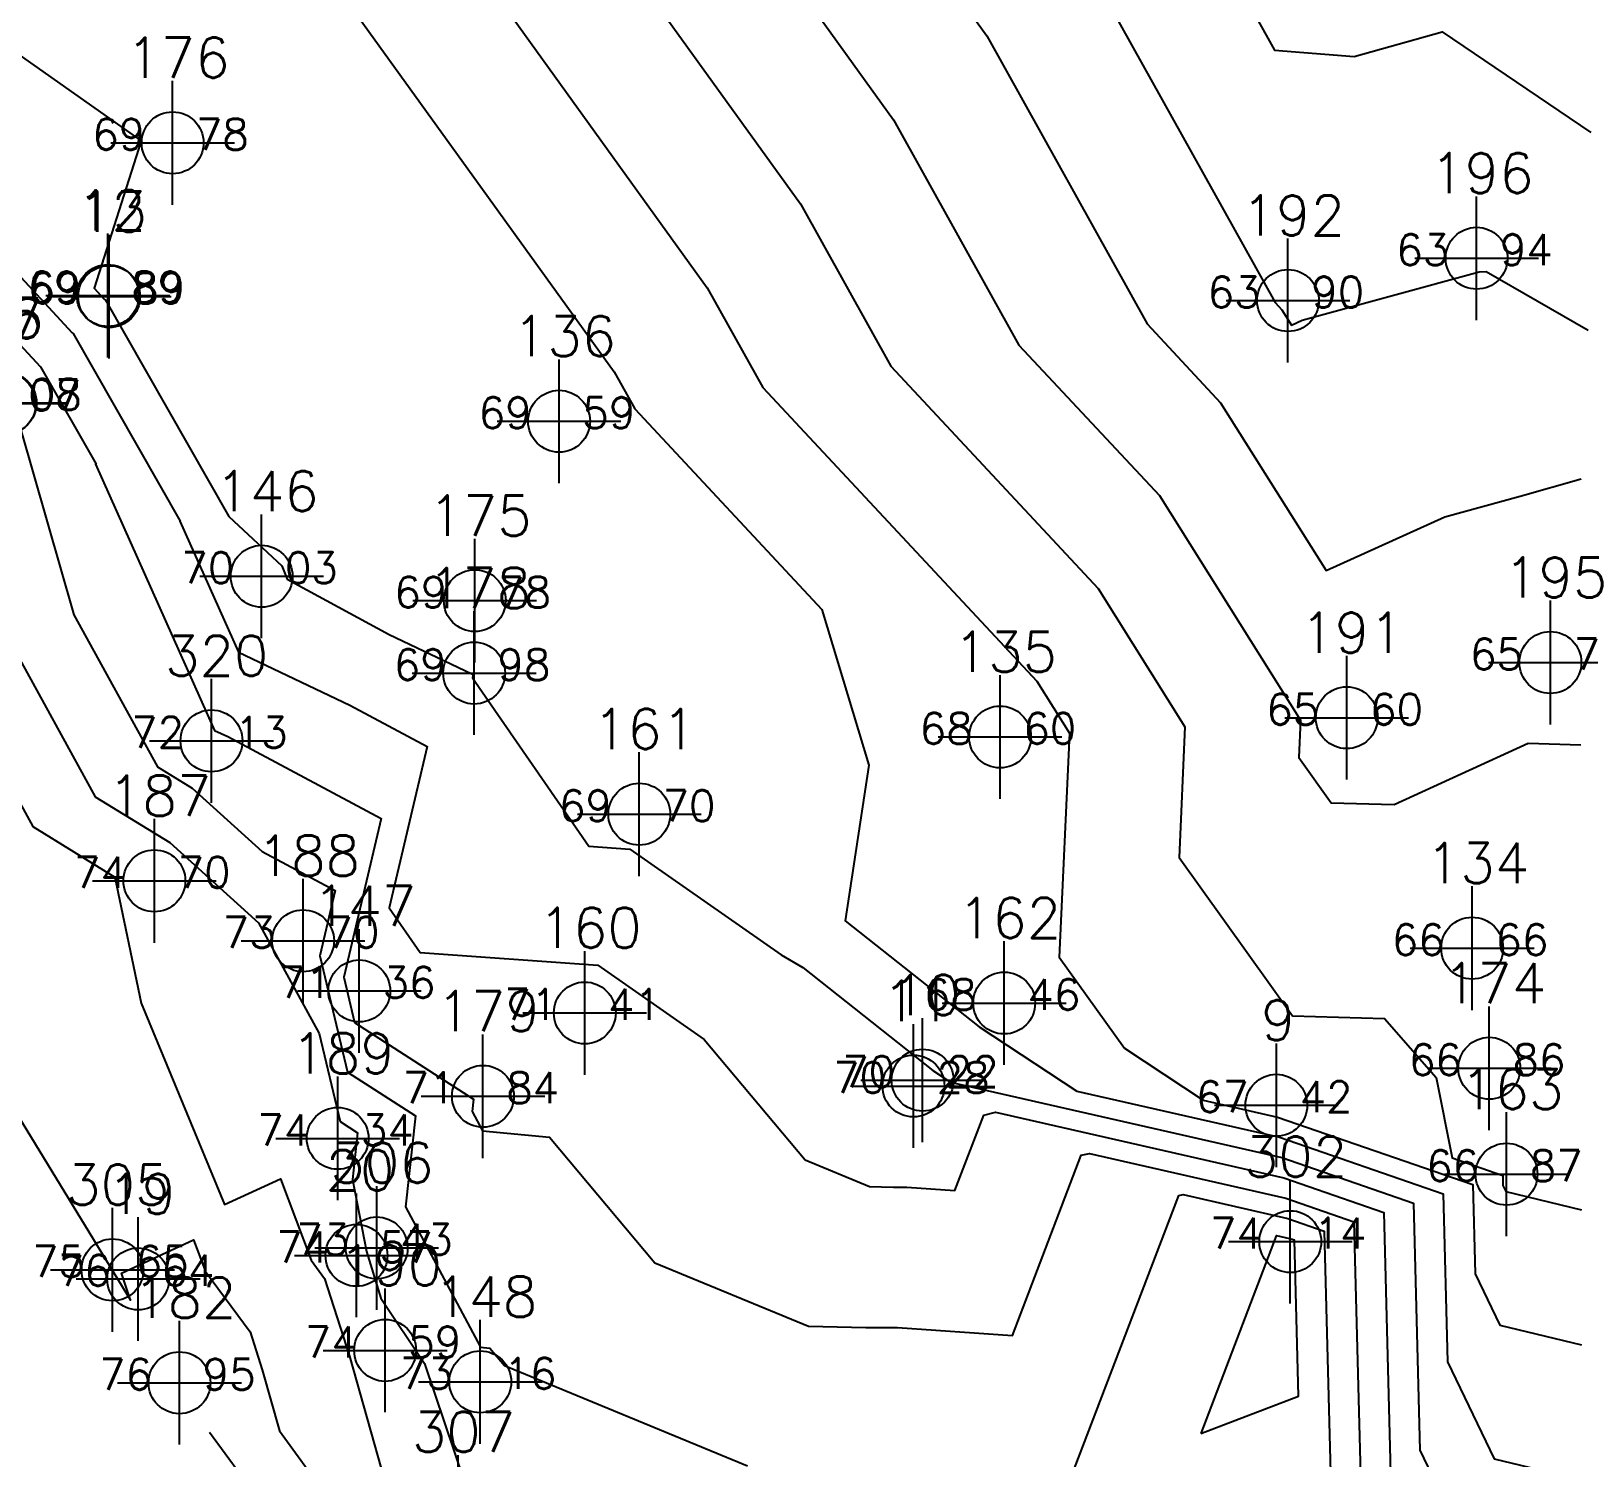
# Model space of a CAD drawing. Header units: millimetres. Extents: x 1412621 to 1412799, y 4931530 to 4931669.
# Drawn here: x 1412637.92 to 1412663.1, y 4931544.67 to 4931567.73 of the extents above; entities that cross this region are included whole.
import ezdxf
from ezdxf.enums import TextEntityAlignment as Align

# ---------------------------------------------------------------- set-up
doc = ezdxf.new("R2010")
doc.units = ezdxf.units.MM
doc.header["$PDMODE"] = 34
doc.header["$PDSIZE"] = 1
for name, color, linetype in [('CIVIL', 50, 'Continuous'), ('CIVIL-DRAW', 80, 'Continuous'), ('CIVIL-NONAME', 130, 'Continuous'), ('CIVIL-TEXT', 240, 'Continuous'), ('CIVIL-Z', 50, 'Continuous'), ('Tcontours0', 7, 'Continuous'), ('Tcontours1', 7, 'Continuous')]:
    doc.layers.add(name, color=color, linetype=linetype)
doc.styles.add('CIVILCADMAIN', font='TXT.SHX')
doc.styles.get("Standard").update_dxf_attribs({"font": 'arial.ttf'})

# ---------------------------------------------------------------- blocks, each defined once
blk = doc.blocks.new('CIVIL-ZZ')
at = {"layer": 'CIVIL-DRAW'}
blk.add_point((0, 0), dxfattribs=at)
at = {"layer": 'CIVIL-NONAME'}
blk.add_attdef('NAME', text='', height=1.8, dxfattribs=at).set_placement((0, 2.1), align=Align.CENTER)
at = {"layer": 'CIVIL-TEXT', "flags": 8}
blk.add_attdef('TEXT', text='', height=2, dxfattribs=at).set_placement((0.2, -3.3), align=Align.CENTER)
at = {"layer": 'CIVIL-Z'}
blk.add_attdef('Z1', text='', height=1.6, dxfattribs=at).set_placement((-0.75, -0.225), align=Align.RIGHT)
blk.add_attdef('Z2', (0.75, -0.225), '', height=1.6, dxfattribs=at)

msp = doc.modelspace()

# ---------------------------------------------------------------- linework, layer by layer
at = {"layer": 'Tcontours0'}
for points in [[(1412630.014, 4931590.707), (1412630.056, 4931590.45), (1412628.917, 4931588.153), (1412627.815, 4931587.523), (1412628.14, 4931587.413), (1412631.025, 4931587.33), (1412631.285, 4931587.377), (1412631.427, 4931587.241), (1412643.764, 4931582.589), (1412646.564, 4931580.358), (1412649.257, 4931573.631), (1412651.294, 4931570.535), (1412653.367, 4931567.656), (1412655.958, 4931563), (1412657.147, 4931561.726), (1412658.851, 4931559.015), (1412660.771, 4931559.88), (1412661.987, 4931560.213), (1412662.975, 4931560.496)], [(1412634.725, 4931569.463), (1412639.699, 4931565.96), (1412638.939, 4931563.577), (1412639.104, 4931563.399), (1412639.124, 4931563.381), (1412641.119, 4931559.889), (1412641.975, 4931559.092), (1412642.06, 4931558.874), (1412643.708, 4931557.982), (1412645.043, 4931557.346), (1412645.067, 4931557.333), (1412645.055, 4931557.282), (1412646.933, 4931554.56), (1412647.596, 4931554.512), (1412650.043, 4931552.804), (1412650.393, 4931552.596), (1412652.495, 4931550.934), (1412652.779, 4931550.746), (1412658.134, 4931549.526), (1412660.264, 4931548.789), (1412660.367, 4931544.799), (1412661.473, 4931542.498), (1412662.979, 4931542.136)], [(1412636.063, 4931558.306), (1412637.949, 4931554.876), (1412639.276, 4931554.06), (1412639.7, 4931552.02), (1412641.046, 4931548.769), (1412641.951, 4931549.185), (1412642.447, 4931547.867), (1412642.663, 4931547.574), (1412643.066, 4931546.319), (1412643.64, 4931544.289), (1412645.395, 4931541.876), (1412647.078, 4931540.972), (1412647.749, 4931540.322), (1412647.321, 4931538.51), (1412648.195, 4931536.96), (1412648.606, 4931536.259), (1412650.893, 4931534.597), (1412650.983, 4931534.462), (1412651.37, 4931534.286), (1412652.325, 4931533.932), (1412653.893, 4931533.508), (1412655.001, 4931533.455), (1412655.047, 4931533.465), (1412662.995, 4931535.866)]]:
    msp.add_lwpolyline(points, dxfattribs=at)
at = {"layer": 'Tcontours1', "elevation": 63}
msp.add_lwpolyline([(1412642.628, 4931597.731), (1412642.665, 4931597.497), (1412641.166, 4931594.474), (1412637.473, 4931590.163), (1412638.3, 4931588.363), (1412639.045, 4931587.732), (1412648.991, 4931583.981), (1412651.032, 4931582.354), (1412655.065, 4931572.281), (1412655.717, 4931571.291), (1412656.379, 4931570.371), (1412658.02, 4931567.422), (1412659.304, 4931567.323), (1412660.728, 4931567.718), (1412663.131, 4931566.09)], dxfattribs=at)
at = {"layer": 'Tcontours1'}
for points in [[(1412636.321, 4931594.219), (1412636.36, 4931593.974), (1412634.785, 4931590.797), (1412633.386, 4931589.164), (1412633.699, 4931588.482), (1412634.582, 4931587.733), (1412646.377, 4931583.285), (1412648.798, 4931581.356), (1412652.161, 4931572.956), (1412653.505, 4931570.913), (1412654.873, 4931569.014), (1412658.029, 4931563.343), (1412658.137, 4931563.227), (1412658.292, 4931562.98), (1412658.466, 4931563.059), (1412661.325, 4931563.843), (1412661.439, 4931563.846), (1412663.09, 4931562.897)], [(1412625.011, 4931586.721), (1412628.326, 4931585.706), (1412630.334, 4931585.648), (1412631.675, 4931585.888), (1412632.41, 4931585.189), (1412641.15, 4931581.893), (1412644.329, 4931579.359), (1412646.353, 4931574.306), (1412649.083, 4931570.157), (1412651.861, 4931566.299), (1412653.888, 4931562.657), (1412656.157, 4931560.226), (1412658.439, 4931556.594), (1412658.412, 4931555.99), (1412658.936, 4931555.259), (1412659.951, 4931555.23), (1412662.12, 4931556.222), (1412662.968, 4931556.196)], [(1412625.009, 4931584.167), (1412626.304, 4931584.742), (1412628.511, 4931583.999), (1412629.643, 4931583.967), (1412632.066, 4931584.399), (1412633.393, 4931583.137), (1412638.536, 4931581.197), (1412642.095, 4931578.361), (1412643.448, 4931574.981), (1412646.872, 4931569.778), (1412650.355, 4931564.942), (1412651.818, 4931562.314), (1412655.166, 4931558.725), (1412656.571, 4931556.49), (1412656.476, 4931554.378), (1412658.311, 4931551.817), (1412659.797, 4931551.775), (1412660.629, 4931550.821), (1412660.889, 4931549.521), (1412661.706, 4931549.239), (1412661.71, 4931549.073), (1412661.756, 4931548.977), (1412662.979, 4931548.683)], [(1412624.669, 4931578.785), (1412626.371, 4931577.76), (1412628.214, 4931576.176), (1412629.626, 4931574.941), (1412632.588, 4931574.499), (1412633.218, 4931574.761), (1412637.488, 4931576.475), (1412637.627, 4931576.364), (1412637.64, 4931576.331), (1412642.45, 4931569.022), (1412647.344, 4931562.227), (1412647.677, 4931561.628), (1412650.702, 4931558.385), (1412651.462, 4931555.87), (1412651.081, 4931553.353), (1412653.244, 4931551.642), (1412654.821, 4931550.601), (1412658.101, 4931549.854), (1412660.745, 4931548.939), (1412660.815, 4931546.224), (1412661.567, 4931544.658), (1412662.979, 4931544.318)], [(1412644.661, 4931569.4), (1412648.849, 4931563.584), (1412649.747, 4931561.971), (1412654.176, 4931557.224), (1412654.703, 4931556.386), (1412654.54, 4931552.766), (1412655.595, 4931551.293), (1412656.864, 4931550.456), (1412658.067, 4931550.182), (1412661.225, 4931549.089), (1412661.262, 4931547.648), (1412661.662, 4931546.818), (1412662.979, 4931546.5)], [(1412634.9, 4931565.731), (1412638.068, 4931562.31), (1412638.075, 4931562.304), (1412638.974, 4931560.73), (1412638.959, 4931560.73), (1412640.887, 4931556.429), (1412641.098, 4931556.329), (1412643.581, 4931555.007), (1412642.977, 4931552.442), (1412643.15, 4931551.708), (1412645.074, 4931550.473), (1412645.052, 4931550.271), (1412645.219, 4931549.958), (1412646.301, 4931549.854), (1412648.001, 4931547.828), (1412650.486, 4931546.801), (1412651.412, 4931546.78), (1412651.925, 4931546.781), (1412653.782, 4931546.653), (1412654.894, 4931549.563), (1412655.026, 4931549.594), (1412658.201, 4931548.871), (1412659.303, 4931548.489), (1412659.472, 4931541.95)], [(1412636.92, 4931564.654), (1412638.586, 4931562.855), (1412638.6, 4931562.842), (1412640.331, 4931559.812), (1412640.323, 4931559.812), (1412641.273, 4931557.694), (1412643.07, 4931556.837), (1412644.324, 4931556.17), (1412643.709, 4931553.56), (1412644.207, 4931552.839), (1412647.081, 4931552.634), (1412648.798, 4931551.435), (1412650.433, 4931549.488), (1412651.473, 4931549.058), (1412651.86, 4931549.049), (1412652.075, 4931549.049), (1412652.852, 4931548.996), (1412653.318, 4931550.214), (1412653.511, 4931550.259), (1412658.168, 4931549.199), (1412659.784, 4931548.639), (1412659.92, 4931543.374), (1412661.379, 4931540.338), (1412662.971, 4931539.917)], [(1412637.748, 4931561.305), (1412638.614, 4931558.296), (1412639.963, 4931555.842), (1412640.524, 4931555.497), (1412641.655, 4931554.473), (1412642.837, 4931553.844), (1412642.589, 4931552.788), (1412643.033, 4931550.909), (1412644.135, 4931550.201), (1412643.974, 4931548.733), (1412645.186, 4931546.461), (1412645.335, 4931546.447), (1412645.57, 4931546.168), (1412649.499, 4931544.544)], [(1412636.051, 4931560.643), (1412638.956, 4931555.359), (1412640.165, 4931554.616), (1412641.596, 4931553.321), (1412642.579, 4931551.533), (1412642.916, 4931550.109), (1412643.195, 4931549.929), (1412643.113, 4931549.173), (1412643.344, 4931548.007), (1412643.574, 4931547.255), (1412644.278, 4931546.2), (1412644.92, 4931544.299)], [(1412636.439, 4931552.275), (1412639.526, 4931547.224), (1412639.382, 4931547.661), (1412640.548, 4931548.198), (1412640.742, 4931547.683), (1412641.461, 4931546.709), (1412641.657, 4931546.098), (1412641.937, 4931545.109), (1412644.931, 4931540.992), (1412646.239, 4931539.167), (1412647.527, 4931536.881), (1412648.412, 4931535.375), (1412649.723, 4931534.422), (1412650.051, 4931533.929), (1412651.456, 4931533.291), (1412652.687, 4931532.835), (1412652.933, 4931532.463), (1412653.161, 4931532.514), (1412659.654, 4931534.475)], [(1412654.712, 4931544.31), (1412656.47, 4931548.913), (1412656.54, 4931548.929), (1412658.235, 4931548.543), (1412658.823, 4931548.339), (1412659.025, 4931540.525)], [(1412656.827, 4931545.069), (1412658.407, 4931545.67), (1412658.342, 4931548.19), (1412658.268, 4931548.215), (1412658.055, 4931548.264), (1412658.046, 4931548.262), (1412656.827, 4931545.069)], [(1412640.804, 4931545.091), (1412641.313, 4931544.402), (1412647.412, 4931535.863), (1412648.218, 4931534.49), (1412648.553, 4931534.246), (1412649.119, 4931533.396), (1412650.051, 4931532.973), (1412650.826, 4931532.053), (1412651.167, 4931531.538), (1412651.275, 4931531.562), (1412654.358, 4931532.493)]]:
    msp.add_lwpolyline(points, dxfattribs=at)

# ---------------------------------------------------------------- block references
at = {"layer": 'CIVIL'}
ref = msp.add_blockref('CIVIL-ZZ', (1412640.208, 4931565.926, 69.78), dxfattribs=dict(at, xscale=0.5, yscale=0.5))
ref.add_attrib('Z2', '78', (1412640.583, 4931565.814, 69.78), dxfattribs={"layer": 'CIVIL-Z', "height": 0.5, "style": 'CIVILCADMAIN'})
ref.add_attrib('Z1', '69', (1412638.908, 4931565.814, 69.78), dxfattribs={"layer": 'CIVIL-Z', "height": 0.5, "style": 'CIVILCADMAIN'})
ref.add_attrib('NAME', '176', (1412639.458, 4931566.976, 69.78), dxfattribs={"layer": 'CIVIL-NONAME', "height": 0.65, "style": 'CIVILCADMAIN'})
ref = msp.add_blockref('CIVIL-ZZ', (1412661.285, 4931564.061, 63.94), dxfattribs=dict(at, xscale=0.5, yscale=0.5))
ref.add_attrib('Z2', '94', (1412661.66, 4931563.948, 63.94), dxfattribs={"layer": 'CIVIL-Z', "height": 0.5, "style": 'CIVILCADMAIN'})
ref.add_attrib('Z1', '63', (1412659.985, 4931563.948, 63.94), dxfattribs={"layer": 'CIVIL-Z', "height": 0.5, "style": 'CIVILCADMAIN'})
ref.add_attrib('NAME', '196', (1412660.535, 4931565.111, 63.94), dxfattribs={"layer": 'CIVIL-NONAME', "height": 0.65, "style": 'CIVILCADMAIN'})
ref = msp.add_blockref('CIVIL-ZZ', (1412639.161, 4931563.459, 69.89), dxfattribs=dict(at, xscale=0.5, yscale=0.5))
ref.add_attrib('Z2', '89', (1412639.536, 4931563.346, 69.89), dxfattribs={"layer": 'CIVIL-Z', "height": 0.5, "style": 'CIVILCADMAIN'})
ref.add_attrib('Z1', '69', (1412637.861, 4931563.346, 69.89), dxfattribs={"layer": 'CIVIL-Z', "height": 0.5, "style": 'CIVILCADMAIN'})
ref.add_attrib('NAME', '12', (1412638.661, 4931564.509, 69.89), dxfattribs={"layer": 'CIVIL-NONAME', "height": 0.65, "style": 'CIVILCADMAIN'})
ref = msp.add_blockref('CIVIL-ZZ', (1412639.182, 4931563.44, 69.89), dxfattribs=dict(at, xscale=0.5, yscale=0.5))
ref.add_attrib('Z2', '89', (1412639.557, 4931563.327, 69.89), dxfattribs={"layer": 'CIVIL-Z', "height": 0.5, "style": 'CIVILCADMAIN'})
ref.add_attrib('Z1', '69', (1412637.882, 4931563.327, 69.89), dxfattribs={"layer": 'CIVIL-Z', "height": 0.5, "style": 'CIVILCADMAIN'})
ref.add_attrib('NAME', '13', (1412638.682, 4931564.49, 69.89), dxfattribs={"layer": 'CIVIL-NONAME', "height": 0.65, "style": 'CIVILCADMAIN'})
ref = msp.add_blockref('CIVIL-ZZ', (1412658.236, 4931563.377, 63.9), dxfattribs=dict(at, xscale=0.5, yscale=0.5))
ref.add_attrib('Z2', '90', (1412658.611, 4931563.264, 63.9), dxfattribs={"layer": 'CIVIL-Z', "height": 0.5, "style": 'CIVILCADMAIN'})
ref.add_attrib('Z1', '63', (1412656.936, 4931563.264, 63.9), dxfattribs={"layer": 'CIVIL-Z', "height": 0.5, "style": 'CIVILCADMAIN'})
ref.add_attrib('NAME', '192', (1412657.486, 4931564.427, 63.9), dxfattribs={"layer": 'CIVIL-NONAME', "height": 0.65, "style": 'CIVILCADMAIN'})
ref = msp.add_blockref('CIVIL-ZZ', (1412637.499, 4931561.712, 73.07), dxfattribs=dict(at, xscale=0.5, yscale=0.5))
ref.add_attrib('Z2', '07', (1412637.874, 4931561.599, 73.07), dxfattribs={"layer": 'CIVIL-Z', "height": 0.5, "style": 'CIVILCADMAIN'})
ref.add_attrib('Z1', '73', (1412636.199, 4931561.599, 73.07), dxfattribs={"layer": 'CIVIL-Z', "height": 0.5, "style": 'CIVILCADMAIN'})
ref.add_attrib('NAME', '16', (1412636.999, 4931562.762, 73.07), dxfattribs={"layer": 'CIVIL-NONAME', "height": 0.65, "style": 'CIVILCADMAIN'})
ref = msp.add_blockref('CIVIL-ZZ', (1412637.499, 4931561.712, 73.07), dxfattribs=dict(at, xscale=0.5, yscale=0.5))
ref.add_attrib('Z2', '07', (1412637.874, 4931561.599, 73.07), dxfattribs={"layer": 'CIVIL-Z', "height": 0.5, "style": 'CIVILCADMAIN'})
ref.add_attrib('Z1', '73', (1412636.199, 4931561.599, 73.07), dxfattribs={"layer": 'CIVIL-Z', "height": 0.5, "style": 'CIVILCADMAIN'})
ref.add_attrib('NAME', '17', (1412636.999, 4931562.762, 73.07), dxfattribs={"layer": 'CIVIL-NONAME', "height": 0.65, "style": 'CIVILCADMAIN'})
ref = msp.add_blockref('CIVIL-ZZ', (1412637.509, 4931561.722, 73.08), dxfattribs=dict(at, xscale=0.5, yscale=0.5))
ref.add_attrib('Z2', '08', (1412637.884, 4931561.61, 73.08), dxfattribs={"layer": 'CIVIL-Z', "height": 0.5, "style": 'CIVILCADMAIN'})
ref.add_attrib('Z1', '73', (1412636.209, 4931561.61, 73.08), dxfattribs={"layer": 'CIVIL-Z', "height": 0.5, "style": 'CIVILCADMAIN'})
ref.add_attrib('NAME', '15', (1412637.009, 4931562.772, 73.08), dxfattribs={"layer": 'CIVIL-NONAME', "height": 0.65, "style": 'CIVILCADMAIN'})
ref = msp.add_blockref('CIVIL-ZZ', (1412646.455, 4931561.426, 69.59), dxfattribs=dict(at, xscale=0.5, yscale=0.5))
ref.add_attrib('Z2', '59', (1412646.83, 4931561.314, 69.59), dxfattribs={"layer": 'CIVIL-Z', "height": 0.5, "style": 'CIVILCADMAIN'})
ref.add_attrib('Z1', '69', (1412645.155, 4931561.314, 69.59), dxfattribs={"layer": 'CIVIL-Z', "height": 0.5, "style": 'CIVILCADMAIN'})
ref.add_attrib('NAME', '136', (1412645.705, 4931562.476, 69.59), dxfattribs={"layer": 'CIVIL-NONAME', "height": 0.65, "style": 'CIVILCADMAIN'})
ref = msp.add_blockref('CIVIL-ZZ', (1412641.647, 4931558.921, 70.03), dxfattribs=dict(at, xscale=0.5, yscale=0.5))
ref.add_attrib('Z2', '03', (1412642.022, 4931558.809, 70.03), dxfattribs={"layer": 'CIVIL-Z', "height": 0.5, "style": 'CIVILCADMAIN'})
ref.add_attrib('Z1', '70', (1412640.347, 4931558.809, 70.03), dxfattribs={"layer": 'CIVIL-Z', "height": 0.5, "style": 'CIVILCADMAIN'})
ref.add_attrib('NAME', '146', (1412640.897, 4931559.971, 70.03), dxfattribs={"layer": 'CIVIL-NONAME', "height": 0.65, "style": 'CIVILCADMAIN'})
ref = msp.add_blockref('CIVIL-ZZ', (1412645.092, 4931558.527, 69.78), dxfattribs=dict(at, xscale=0.5, yscale=0.5))
ref.add_attrib('Z2', '78', (1412645.467, 4931558.414, 69.78), dxfattribs={"layer": 'CIVIL-Z', "height": 0.5, "style": 'CIVILCADMAIN'})
ref.add_attrib('Z1', '69', (1412643.792, 4931558.414, 69.78), dxfattribs={"layer": 'CIVIL-Z', "height": 0.5, "style": 'CIVILCADMAIN'})
ref.add_attrib('NAME', '175', (1412644.342, 4931559.577, 69.78), dxfattribs={"layer": 'CIVIL-NONAME', "height": 0.65, "style": 'CIVILCADMAIN'})
ref = msp.add_blockref('CIVIL-ZZ', (1412645.082, 4931557.356, 69.98), dxfattribs=dict(at, xscale=0.5, yscale=0.5))
ref.add_attrib('Z2', '98', (1412645.457, 4931557.243, 69.98), dxfattribs={"layer": 'CIVIL-Z', "height": 0.5, "style": 'CIVILCADMAIN'})
ref.add_attrib('Z1', '69', (1412643.782, 4931557.243, 69.98), dxfattribs={"layer": 'CIVIL-Z', "height": 0.5, "style": 'CIVILCADMAIN'})
ref.add_attrib('NAME', '178', (1412644.332, 4931558.406, 69.98), dxfattribs={"layer": 'CIVIL-NONAME', "height": 0.65, "style": 'CIVILCADMAIN'})
ref = msp.add_blockref('CIVIL-ZZ', (1412662.477, 4931557.527, 65.74), dxfattribs=dict(at, xscale=0.5, yscale=0.5))
ref.add_attrib('Z2', '74', (1412662.852, 4931557.414, 65.74), dxfattribs={"layer": 'CIVIL-Z', "height": 0.5, "style": 'CIVILCADMAIN'})
ref.add_attrib('Z1', '65', (1412661.177, 4931557.414, 65.74), dxfattribs={"layer": 'CIVIL-Z', "height": 0.5, "style": 'CIVILCADMAIN'})
ref.add_attrib('NAME', '195', (1412661.727, 4931558.577, 65.74), dxfattribs={"layer": 'CIVIL-NONAME', "height": 0.65, "style": 'CIVILCADMAIN'})
ref = msp.add_blockref('CIVIL-ZZ', (1412659.186, 4931556.635, 65.6), dxfattribs=dict(at, xscale=0.5, yscale=0.5))
ref.add_attrib('Z2', '60', (1412659.561, 4931556.522, 65.6), dxfattribs={"layer": 'CIVIL-Z', "height": 0.5, "style": 'CIVILCADMAIN'})
ref.add_attrib('Z1', '65', (1412657.886, 4931556.522, 65.6), dxfattribs={"layer": 'CIVIL-Z', "height": 0.5, "style": 'CIVILCADMAIN'})
ref.add_attrib('NAME', '191', (1412658.436, 4931557.685, 65.6), dxfattribs={"layer": 'CIVIL-NONAME', "height": 0.65, "style": 'CIVILCADMAIN'})
ref = msp.add_blockref('CIVIL-ZZ', (1412653.582, 4931556.324, 68.6), dxfattribs=dict(at, xscale=0.5, yscale=0.5))
ref.add_attrib('Z2', '60', (1412653.957, 4931556.212, 68.6), dxfattribs={"layer": 'CIVIL-Z', "height": 0.5, "style": 'CIVILCADMAIN'})
ref.add_attrib('Z1', '68', (1412652.282, 4931556.212, 68.6), dxfattribs={"layer": 'CIVIL-Z', "height": 0.5, "style": 'CIVILCADMAIN'})
ref.add_attrib('NAME', '135', (1412652.832, 4931557.374, 68.6), dxfattribs={"layer": 'CIVIL-NONAME', "height": 0.65, "style": 'CIVILCADMAIN'})
ref = msp.add_blockref('CIVIL-ZZ', (1412640.836, 4931556.261, 72.133), dxfattribs=dict(at, xscale=0.5, yscale=0.5))
ref.add_attrib('Z2', '13', (1412641.211, 4931556.149, 72.133), dxfattribs={"layer": 'CIVIL-Z', "height": 0.5, "style": 'CIVILCADMAIN'})
ref.add_attrib('Z1', '72', (1412639.536, 4931556.149, 72.133), dxfattribs={"layer": 'CIVIL-Z', "height": 0.5, "style": 'CIVILCADMAIN'})
ref.add_attrib('NAME', '320', (1412640.086, 4931557.311, 72.133), dxfattribs={"layer": 'CIVIL-NONAME', "height": 0.65, "style": 'CIVILCADMAIN'})
ref = msp.add_blockref('CIVIL-ZZ', (1412647.751, 4931555.076, 69.7), dxfattribs=dict(at, xscale=0.5, yscale=0.5))
ref.add_attrib('Z2', '70', (1412648.126, 4931554.963, 69.7), dxfattribs={"layer": 'CIVIL-Z', "height": 0.5, "style": 'CIVILCADMAIN'})
ref.add_attrib('Z1', '69', (1412646.451, 4931554.963, 69.7), dxfattribs={"layer": 'CIVIL-Z', "height": 0.5, "style": 'CIVILCADMAIN'})
ref.add_attrib('NAME', '161', (1412647.001, 4931556.126, 69.7), dxfattribs={"layer": 'CIVIL-NONAME', "height": 0.65, "style": 'CIVILCADMAIN'})
ref = msp.add_blockref('CIVIL-ZZ', (1412639.913, 4931553.999, 74.7), dxfattribs=dict(at, xscale=0.5, yscale=0.5))
ref.add_attrib('Z2', '70', (1412640.288, 4931553.887, 74.7), dxfattribs={"layer": 'CIVIL-Z', "height": 0.5, "style": 'CIVILCADMAIN'})
ref.add_attrib('Z1', '74', (1412638.613, 4931553.887, 74.7), dxfattribs={"layer": 'CIVIL-Z', "height": 0.5, "style": 'CIVILCADMAIN'})
ref.add_attrib('NAME', '187', (1412639.163, 4931555.049, 74.7), dxfattribs={"layer": 'CIVIL-NONAME', "height": 0.65, "style": 'CIVILCADMAIN'})
ref = msp.add_blockref('CIVIL-ZZ', (1412642.317, 4931553.03, 73.7), dxfattribs=dict(at, xscale=0.5, yscale=0.5))
ref.add_attrib('Z2', '70', (1412642.692, 4931552.918, 73.7), dxfattribs={"layer": 'CIVIL-Z', "height": 0.5, "style": 'CIVILCADMAIN'})
ref.add_attrib('Z1', '73', (1412641.017, 4931552.918, 73.7), dxfattribs={"layer": 'CIVIL-Z', "height": 0.5, "style": 'CIVILCADMAIN'})
ref.add_attrib('NAME', '188', (1412641.567, 4931554.08, 73.7), dxfattribs={"layer": 'CIVIL-NONAME', "height": 0.65, "style": 'CIVILCADMAIN'})
ref = msp.add_blockref('CIVIL-ZZ', (1412661.213, 4931552.911, 66.66), dxfattribs=dict(at, xscale=0.5, yscale=0.5))
ref.add_attrib('Z2', '66', (1412661.588, 4931552.798, 66.66), dxfattribs={"layer": 'CIVIL-Z', "height": 0.5, "style": 'CIVILCADMAIN'})
ref.add_attrib('Z1', '66', (1412659.913, 4931552.798, 66.66), dxfattribs={"layer": 'CIVIL-Z', "height": 0.5, "style": 'CIVILCADMAIN'})
ref.add_attrib('NAME', '134', (1412660.463, 4931553.961, 66.66), dxfattribs={"layer": 'CIVIL-NONAME', "height": 0.65, "style": 'CIVILCADMAIN'})
ref = msp.add_blockref('CIVIL-ZZ', (1412643.225, 4931552.22, 71.36), dxfattribs=dict(at, xscale=0.5, yscale=0.5))
ref.add_attrib('Z2', '36', (1412643.6, 4931552.107, 71.36), dxfattribs={"layer": 'CIVIL-Z', "height": 0.5, "style": 'CIVILCADMAIN'})
ref.add_attrib('Z1', '71', (1412641.925, 4931552.107, 71.36), dxfattribs={"layer": 'CIVIL-Z', "height": 0.5, "style": 'CIVILCADMAIN'})
ref.add_attrib('NAME', '147', (1412642.475, 4931553.27, 71.36), dxfattribs={"layer": 'CIVIL-NONAME', "height": 0.65, "style": 'CIVILCADMAIN'})
ref = msp.add_blockref('CIVIL-ZZ', (1412653.649, 4931552.024, 68.46), dxfattribs=dict(at, xscale=0.5, yscale=0.5))
ref.add_attrib('Z2', '46', (1412654.024, 4931551.912, 68.46), dxfattribs={"layer": 'CIVIL-Z', "height": 0.5, "style": 'CIVILCADMAIN'})
ref.add_attrib('Z1', '68', (1412652.349, 4931551.912, 68.46), dxfattribs={"layer": 'CIVIL-Z', "height": 0.5, "style": 'CIVILCADMAIN'})
ref.add_attrib('NAME', '162', (1412652.899, 4931553.074, 68.46), dxfattribs={"layer": 'CIVIL-NONAME', "height": 0.65, "style": 'CIVILCADMAIN'})
ref = msp.add_blockref('CIVIL-ZZ', (1412646.87, 4931551.864, 71.41), dxfattribs=dict(at, xscale=0.5, yscale=0.5))
ref.add_attrib('Z2', '41', (1412647.245, 4931551.752, 71.41), dxfattribs={"layer": 'CIVIL-Z', "height": 0.5, "style": 'CIVILCADMAIN'})
ref.add_attrib('Z1', '71', (1412645.57, 4931551.752, 71.41), dxfattribs={"layer": 'CIVIL-Z', "height": 0.5, "style": 'CIVILCADMAIN'})
ref.add_attrib('NAME', '160', (1412646.12, 4931552.914, 71.41), dxfattribs={"layer": 'CIVIL-NONAME', "height": 0.65, "style": 'CIVILCADMAIN'})
ref = msp.add_blockref('CIVIL-ZZ', (1412652.33, 4931550.778, 70.22), dxfattribs=dict(at, xscale=0.5, yscale=0.5))
ref.add_attrib('Z2', '22', (1412652.705, 4931550.666, 70.22), dxfattribs={"layer": 'CIVIL-Z', "height": 0.5, "style": 'CIVILCADMAIN'})
ref.add_attrib('Z1', '70', (1412651.03, 4931550.666, 70.22), dxfattribs={"layer": 'CIVIL-Z', "height": 0.5, "style": 'CIVILCADMAIN'})
ref.add_attrib('NAME', '10', (1412651.83, 4931551.828, 70.22), dxfattribs={"layer": 'CIVIL-NONAME', "height": 0.65, "style": 'CIVILCADMAIN'})
ref = msp.add_blockref('CIVIL-ZZ', (1412661.489, 4931550.97, 66.86), dxfattribs=dict(at, xscale=0.5, yscale=0.5))
ref.add_attrib('Z2', '86', (1412661.864, 4931550.857, 66.86), dxfattribs={"layer": 'CIVIL-Z', "height": 0.5, "style": 'CIVILCADMAIN'})
ref.add_attrib('Z1', '66', (1412660.189, 4931550.857, 66.86), dxfattribs={"layer": 'CIVIL-Z', "height": 0.5, "style": 'CIVILCADMAIN'})
ref.add_attrib('NAME', '174', (1412660.739, 4931552.02, 66.86), dxfattribs={"layer": 'CIVIL-NONAME', "height": 0.65, "style": 'CIVILCADMAIN'})
ref = msp.add_blockref('CIVIL-ZZ', (1412645.224, 4931550.517, 71.84), dxfattribs=dict(at, xscale=0.5, yscale=0.5))
ref.add_attrib('Z2', '84', (1412645.599, 4931550.405, 71.84), dxfattribs={"layer": 'CIVIL-Z', "height": 0.5, "style": 'CIVILCADMAIN'})
ref.add_attrib('Z1', '71', (1412643.924, 4931550.405, 71.84), dxfattribs={"layer": 'CIVIL-Z', "height": 0.5, "style": 'CIVILCADMAIN'})
ref.add_attrib('NAME', '179', (1412644.474, 4931551.567, 71.84), dxfattribs={"layer": 'CIVIL-NONAME', "height": 0.65, "style": 'CIVILCADMAIN'})
ref = msp.add_blockref('CIVIL-ZZ', (1412652.183, 4931550.683, 70.28), dxfattribs=dict(at, xscale=0.5, yscale=0.5))
ref.add_attrib('Z2', '28', (1412652.558, 4931550.571, 70.28), dxfattribs={"layer": 'CIVIL-Z', "height": 0.5, "style": 'CIVILCADMAIN'})
ref.add_attrib('Z1', '70', (1412650.883, 4931550.571, 70.28), dxfattribs={"layer": 'CIVIL-Z', "height": 0.5, "style": 'CIVILCADMAIN'})
ref.add_attrib('NAME', '11', (1412651.683, 4931551.733, 70.28), dxfattribs={"layer": 'CIVIL-NONAME', "height": 0.65, "style": 'CIVILCADMAIN'})
ref = msp.add_blockref('CIVIL-ZZ', (1412658.048, 4931550.372, 67.42), dxfattribs=dict(at, xscale=0.5, yscale=0.5))
ref.add_attrib('Z2', '42', (1412658.423, 4931550.259, 67.42), dxfattribs={"layer": 'CIVIL-Z', "height": 0.5, "style": 'CIVILCADMAIN'})
ref.add_attrib('Z1', '67', (1412656.748, 4931550.259, 67.42), dxfattribs={"layer": 'CIVIL-Z', "height": 0.5, "style": 'CIVILCADMAIN'})
ref.add_attrib('NAME', '9', (1412657.798, 4931551.422, 67.42), dxfattribs={"layer": 'CIVIL-NONAME', "height": 0.65, "style": 'CIVILCADMAIN'})
ref = msp.add_blockref('CIVIL-ZZ', (1412642.876, 4931549.837, 74.34), dxfattribs=dict(at, xscale=0.5, yscale=0.5))
ref.add_attrib('Z2', '34', (1412643.251, 4931549.724, 74.34), dxfattribs={"layer": 'CIVIL-Z', "height": 0.5, "style": 'CIVILCADMAIN'})
ref.add_attrib('Z1', '74', (1412641.576, 4931549.724, 74.34), dxfattribs={"layer": 'CIVIL-Z', "height": 0.5, "style": 'CIVILCADMAIN'})
ref.add_attrib('NAME', '189', (1412642.126, 4931550.887, 74.34), dxfattribs={"layer": 'CIVIL-NONAME', "height": 0.65, "style": 'CIVILCADMAIN'})
ref = msp.add_blockref('CIVIL-ZZ', (1412661.768, 4931549.258, 66.87), dxfattribs=dict(at, xscale=0.5, yscale=0.5))
ref.add_attrib('Z2', '87', (1412662.143, 4931549.145, 66.87), dxfattribs={"layer": 'CIVIL-Z', "height": 0.5, "style": 'CIVILCADMAIN'})
ref.add_attrib('Z1', '66', (1412660.468, 4931549.145, 66.87), dxfattribs={"layer": 'CIVIL-Z', "height": 0.5, "style": 'CIVILCADMAIN'})
ref.add_attrib('NAME', '163', (1412661.018, 4931550.308, 66.87), dxfattribs={"layer": 'CIVIL-NONAME', "height": 0.65, "style": 'CIVILCADMAIN'})
ref = msp.add_blockref('CIVIL-ZZ', (1412643.507, 4931548.067, 73.433), dxfattribs=dict(at, xscale=0.5, yscale=0.5))
ref.add_attrib('Z2', '43', (1412643.882, 4931547.954, 73.433), dxfattribs={"layer": 'CIVIL-Z', "height": 0.5, "style": 'CIVILCADMAIN'})
ref.add_attrib('Z1', '73', (1412642.207, 4931547.954, 73.433), dxfattribs={"layer": 'CIVIL-Z', "height": 0.5, "style": 'CIVILCADMAIN'})
ref.add_attrib('NAME', '306', (1412642.757, 4931549.117, 73.433), dxfattribs={"layer": 'CIVIL-NONAME', "height": 0.65, "style": 'CIVILCADMAIN'})
ref = msp.add_blockref('CIVIL-ZZ', (1412658.273, 4931548.168, 74.144), dxfattribs=dict(at, xscale=0.5, yscale=0.5))
ref.add_attrib('Z2', '14', (1412658.648, 4931548.055, 74.144), dxfattribs={"layer": 'CIVIL-Z', "height": 0.5, "style": 'CIVILCADMAIN'})
ref.add_attrib('Z1', '74', (1412656.973, 4931548.055, 74.144), dxfattribs={"layer": 'CIVIL-Z', "height": 0.5, "style": 'CIVILCADMAIN'})
ref.add_attrib('NAME', '302', (1412657.523, 4931549.218, 74.144), dxfattribs={"layer": 'CIVIL-NONAME', "height": 0.65, "style": 'CIVILCADMAIN'})
ref = msp.add_blockref('CIVIL-ZZ', (1412643.18, 4931547.946, 74.57), dxfattribs=dict(at, xscale=0.5, yscale=0.5))
ref.add_attrib('Z2', '57', (1412643.555, 4931547.833, 74.57), dxfattribs={"layer": 'CIVIL-Z', "height": 0.5, "style": 'CIVILCADMAIN'})
ref.add_attrib('Z1', '74', (1412641.88, 4931547.833, 74.57), dxfattribs={"layer": 'CIVIL-Z', "height": 0.5, "style": 'CIVILCADMAIN'})
ref.add_attrib('NAME', '20', (1412642.68, 4931548.996, 74.57), dxfattribs={"layer": 'CIVIL-NONAME', "height": 0.65, "style": 'CIVILCADMAIN'})
ref = msp.add_blockref('CIVIL-ZZ', (1412639.236, 4931547.712, 75.653), dxfattribs=dict(at, xscale=0.5, yscale=0.5))
ref.add_attrib('Z2', '65', (1412639.611, 4931547.599, 75.653), dxfattribs={"layer": 'CIVIL-Z', "height": 0.5, "style": 'CIVILCADMAIN'})
ref.add_attrib('Z1', '75', (1412637.936, 4931547.599, 75.653), dxfattribs={"layer": 'CIVIL-Z', "height": 0.5, "style": 'CIVILCADMAIN'})
ref.add_attrib('NAME', '305', (1412638.486, 4931548.762, 75.653), dxfattribs={"layer": 'CIVIL-NONAME', "height": 0.65, "style": 'CIVILCADMAIN'})
ref = msp.add_blockref('CIVIL-ZZ', (1412639.651, 4931547.566, 76.64), dxfattribs=dict(at, xscale=0.5, yscale=0.5))
ref.add_attrib('Z2', '64', (1412640.026, 4931547.453, 76.64), dxfattribs={"layer": 'CIVIL-Z', "height": 0.5, "style": 'CIVILCADMAIN'})
ref.add_attrib('Z1', '76', (1412638.351, 4931547.453, 76.64), dxfattribs={"layer": 'CIVIL-Z', "height": 0.5, "style": 'CIVILCADMAIN'})
ref.add_attrib('NAME', '19', (1412639.151, 4931548.616, 76.64), dxfattribs={"layer": 'CIVIL-NONAME', "height": 0.65, "style": 'CIVILCADMAIN'})
ref = msp.add_blockref('CIVIL-ZZ', (1412643.643, 4931546.41, 74.59), dxfattribs=dict(at, xscale=0.5, yscale=0.5))
ref.add_attrib('Z2', '59', (1412644.018, 4931546.298, 74.59), dxfattribs={"layer": 'CIVIL-Z', "height": 0.5, "style": 'CIVILCADMAIN'})
ref.add_attrib('Z1', '74', (1412642.343, 4931546.298, 74.59), dxfattribs={"layer": 'CIVIL-Z', "height": 0.5, "style": 'CIVILCADMAIN'})
ref.add_attrib('NAME', '190', (1412642.893, 4931547.46, 74.59), dxfattribs={"layer": 'CIVIL-NONAME', "height": 0.65, "style": 'CIVILCADMAIN'})
ref = msp.add_blockref('CIVIL-ZZ', (1412640.319, 4931545.887, 76.95), dxfattribs=dict(at, xscale=0.5, yscale=0.5))
ref.add_attrib('Z2', '95', (1412640.694, 4931545.775, 76.95), dxfattribs={"layer": 'CIVIL-Z', "height": 0.5, "style": 'CIVILCADMAIN'})
ref.add_attrib('Z1', '76', (1412639.019, 4931545.775, 76.95), dxfattribs={"layer": 'CIVIL-Z', "height": 0.5, "style": 'CIVILCADMAIN'})
ref.add_attrib('NAME', '182', (1412639.569, 4931546.937, 76.95), dxfattribs={"layer": 'CIVIL-NONAME', "height": 0.65, "style": 'CIVILCADMAIN'})
ref = msp.add_blockref('CIVIL-ZZ', (1412645.181, 4931545.902, 73.16), dxfattribs=dict(at, xscale=0.5, yscale=0.5))
ref.add_attrib('Z2', '16', (1412645.556, 4931545.789, 73.16), dxfattribs={"layer": 'CIVIL-Z', "height": 0.5, "style": 'CIVILCADMAIN'})
ref.add_attrib('Z1', '73', (1412643.881, 4931545.789, 73.16), dxfattribs={"layer": 'CIVIL-Z', "height": 0.5, "style": 'CIVILCADMAIN'})
ref.add_attrib('NAME', '148', (1412644.431, 4931546.952, 73.16), dxfattribs={"layer": 'CIVIL-NONAME', "height": 0.65, "style": 'CIVILCADMAIN'})
ref = msp.add_blockref('CIVIL-ZZ', (1412644.825, 4931543.719, 74.304), dxfattribs=dict(at, xscale=0.5, yscale=0.5))
ref.add_attrib('Z2', '30', (1412645.2, 4931543.606, 74.304), dxfattribs={"layer": 'CIVIL-Z', "height": 0.5, "style": 'CIVILCADMAIN'})
ref.add_attrib('Z1', '74', (1412643.525, 4931543.606, 74.304), dxfattribs={"layer": 'CIVIL-Z', "height": 0.5, "style": 'CIVILCADMAIN'})
ref.add_attrib('NAME', '307', (1412644.075, 4931544.769, 74.304), dxfattribs={"layer": 'CIVIL-NONAME', "height": 0.65, "style": 'CIVILCADMAIN'})

doc.saveas('drawing.dxf')
